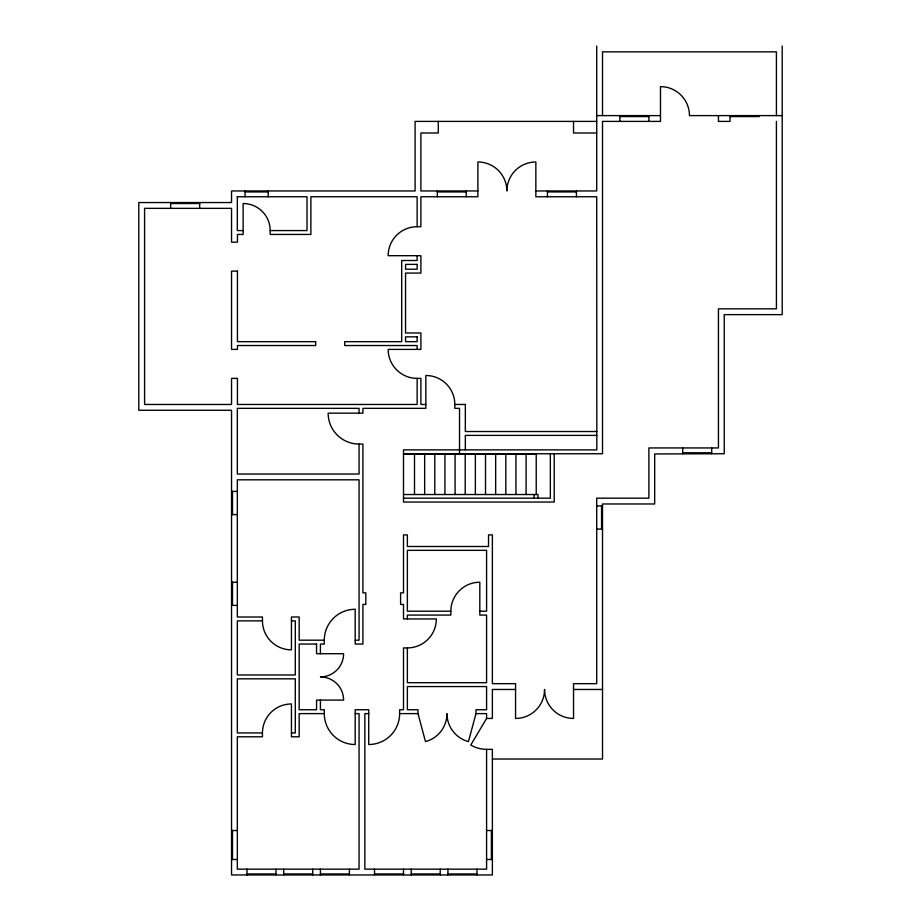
<?xml version="1.0" encoding="UTF-8"?>
<svg xmlns="http://www.w3.org/2000/svg" width="921" height="921" viewBox="0 0 921 921"><rect width="100%" height="100%" fill="white"/><g stroke="black" fill="none" stroke-linecap="round" stroke-linejoin="round"><path stroke-width="1.38" d="M475.961 713.614L468.455 741.612A28.977 28.977 0 0 1 446.973 713.614A28.977 28.977 0 0 1 425.49 741.612L417.996 713.614L417.996 709.746L407.37 709.746L407.37 686.559L486.587 686.559L486.587 709.746L475.961 709.746L475.961 713.614L486.587 713.614L486.587 718.449L470.769 745.008A30.911 30.911 0 0 0 486.587 749.36L492.378 749.36L492.378 874.95L231.539 874.95L231.539 410.259L138.795 410.259L138.795 202.551L231.539 202.551L231.539 190.958L415.095 190.958L415.095 121.399L596.716 121.399M782.205 46.05L782.205 314.625L724.24 314.625L724.24 453.742L654.681 453.949L654.681 503.971L602.518 503.971L602.518 759.019L492.378 759.019M596.716 115.609L660.484 115.609M782.205 115.609L689.461 115.609A28.977 28.977 0 0 0 660.484 86.62L660.484 121.399L602.518 121.399L602.518 453.742L403.502 453.742M619.902 116.576L648.891 116.576M730.042 116.576L759.019 116.576L759.019 115.609M596.716 132.992L573.53 132.992L573.53 121.399M477.884 190.958L420.885 190.958L420.885 132.992L438.281 132.992L438.281 121.399M535.849 190.958L596.716 190.958L596.716 46.05M245.067 191.925L268.253 191.925M437.314 191.925L466.291 191.925M547.442 191.925L576.431 191.925M237.215 196.76L307.015 196.76L307.015 230.572L270.187 230.572A27.054 27.054 0 0 0 243.132 203.518L243.132 234.441L237.445 234.441L237.445 242.165L231.539 242.165L231.539 208.353L144.585 208.353L144.585 404.469L231.539 404.469L231.539 378.381L237.445 378.381L237.445 404.469L417.144 404.469L417.144 378.381A28.977 28.977 0 0 1 388.167 349.404L420.897 349.404L420.897 332.976L405.551 332.976L405.551 273.077L420.897 273.077L420.897 255.693L388.167 255.693A28.977 28.977 0 0 1 417.144 226.704L417.144 196.76L310.872 196.76L310.872 234.441L270.187 234.441L270.187 230.572M170.673 203.518L199.661 203.518M417.144 226.704L420.897 226.704L420.897 196.76L477.884 196.76L477.884 161.981A28.977 28.977 0 0 1 506.872 190.958A28.977 28.977 0 0 1 535.849 161.981L535.849 196.76L596.716 196.76L596.831 449.874L403.502 449.874L403.502 502.037L554.212 502.037L554.212 453.742M243.132 230.572L237.33 230.572L237.33 196.76M417.144 378.381L420.897 378.381L420.897 404.469L425.847 404.469M359.063 413.161L359.063 408.337L237.33 408.337L237.33 474.027L359.063 474.027L359.063 444.072A30.911 30.911 0 0 1 328.141 413.161L362.92 413.161L362.92 408.337L425.847 408.337L425.847 375.48A28.977 28.977 0 0 1 454.824 404.469L465.335 404.469L465.335 431.523L596.831 431.523M596.831 435.38L465.335 435.38L465.335 449.874M359.063 444.072L362.92 444.072L362.92 592.859L365.821 592.859L365.821 604.441L362.92 604.441L362.92 644.055L355.195 644.055L355.195 609.276A30.911 30.911 0 0 0 324.284 640.187L299.164 640.187L299.164 617.001L291.439 617.001L291.439 649.858A28.977 28.977 0 0 1 262.45 620.869L237.33 620.869L237.33 674.966L295.296 674.966L295.296 620.869L291.439 620.869M682.703 452.775L711.68 452.775M403.502 453.949L536.229 453.949L536.229 494.519M231.539 491.411L237.33 491.411M403.502 494.519L538.037 494.519L538.037 498.18M403.502 498.18L550.344 498.18L550.344 453.742M596.716 505.905L602.518 505.905M231.539 514.597L237.33 514.597M596.716 529.091L602.518 529.091M231.539 582.222L237.33 582.222M231.539 605.408L237.33 605.408M776.415 121.399L776.415 308.823L718.449 308.823L718.449 447.94L648.891 447.94L648.891 498.18L596.716 498.18L596.716 683.67L573.53 683.67L573.53 718.449A28.977 28.977 0 0 1 544.553 689.461A28.977 28.977 0 0 1 515.564 718.449L515.564 683.67L492.378 683.67L492.378 534.894L488.521 534.894L488.521 546.487L407.37 546.487L407.37 534.894L403.502 534.894L403.502 592.859L400.6 592.859L400.6 604.441L403.502 604.441L403.502 618.935L436.347 618.935A28.977 28.977 0 0 1 407.37 647.923L407.37 682.703L486.587 682.703L486.587 615.078L479.818 615.078L479.818 582.222A28.977 28.977 0 0 0 450.841 611.21L407.37 611.21L407.37 550.344L486.587 550.344L486.587 611.21L479.818 611.21M355.195 640.187L359.063 640.187L359.063 479.818L237.33 479.818L237.33 617.001L262.45 617.001L262.45 620.869M407.37 647.923L403.502 647.923L403.502 709.746L399.633 709.746L399.633 713.614A30.911 30.911 0 0 1 368.722 744.525L368.722 709.746L355.195 709.746L355.195 744.525A30.911 30.911 0 0 1 324.284 713.614L299.164 713.614L299.164 736.8L291.439 736.8L291.439 703.955A28.977 28.977 0 0 0 262.45 732.932L237.33 732.932L237.33 678.835L295.296 678.835L295.296 732.932L291.439 732.932M515.564 689.461L492.378 689.461L492.378 718.449L486.587 718.449M573.53 689.461L602.518 689.461M355.195 713.614L359.063 713.614L359.063 869.159L237.33 869.159L237.33 736.8L262.45 736.8L262.45 732.932M368.722 713.614L364.854 713.614L364.854 869.159L486.587 869.159L486.587 749.36M399.633 713.614L417.996 713.614M231.539 830.512L237.33 830.512M486.587 830.512L492.378 830.512M231.539 859.489L237.33 859.489M486.587 859.489L492.378 859.489M247.001 873.983L275.978 873.983M283.703 873.983L312.691 873.983M320.416 873.983L349.404 873.983M374.513 873.983L403.502 873.983M411.227 873.983L440.215 873.983M447.94 873.983L476.928 873.983M455.078 453.984L455.078 494.519M776.415 115.609L776.415 51.841L602.518 51.841L602.518 115.609M730.042 115.609L730.042 121.399L718.449 121.399L718.449 115.609M711.68 447.94L711.68 453.742M682.703 447.94L682.703 453.742M648.891 115.609L648.891 121.399M619.902 115.609L619.902 121.399M601.551 505.905L601.551 529.091M576.431 190.958L576.431 196.76M547.442 190.958L547.442 196.76M534.145 494.519L534.145 498.18M526.087 453.949L526.087 494.519M515.944 453.949L515.944 494.519M505.802 453.949L505.802 494.519M495.659 453.949L495.659 494.519M491.411 830.512L491.411 859.489M485.517 453.949L485.517 494.519M476.928 869.159L476.928 874.95M475.363 453.949L475.363 494.519M466.291 190.958L466.291 196.76M465.22 453.949L465.22 494.519M459.533 453.949L459.533 408.337L454.824 408.337L454.824 404.469M450.841 611.21L450.841 615.078L407.37 615.078L407.37 618.935M447.94 869.159L447.94 874.95M444.935 453.949L444.935 494.519M440.215 869.159L440.215 874.95M437.314 190.958L437.314 196.76M434.793 453.949L434.793 494.519M424.65 453.949L424.65 494.519M417.144 255.693L417.144 260.516L401.694 260.516L401.694 341.668L344.696 341.668L344.696 345.536L417.144 345.536L417.144 349.404M414.508 453.949L414.508 494.519M411.227 869.159L411.227 874.95M403.502 869.159L403.502 874.95M374.513 869.159L374.513 874.95M349.404 869.159L349.404 874.95M324.284 640.187L324.284 644.055L320.416 644.055L320.416 653.714M324.284 713.614L324.284 709.746L320.416 709.746L320.416 700.087M320.416 869.159L320.416 874.95M312.691 869.159L312.691 874.95M283.703 869.159L283.703 874.95M275.978 869.159L275.978 874.95M268.253 190.958L268.253 196.76M247.001 869.159L247.001 874.95M245.067 190.958L245.067 196.76M232.506 491.411L232.506 514.597M232.506 582.222L232.506 605.408M232.506 830.512L232.506 859.489M199.661 202.551L199.661 208.353M170.673 202.551L170.673 208.353M417.144 264.385L405.551 264.385L405.551 269.22L417.144 269.22L417.144 264.385M237.445 271.142L231.539 271.142L231.539 349.404L237.445 349.404L237.445 345.536L315.707 345.536L315.707 341.668L237.445 341.668L237.445 271.142M417.144 336.844L405.551 336.844L405.551 341.668L417.144 341.668L417.144 336.844M316.559 644.055L299.164 644.055L299.164 709.746L316.559 709.746L316.559 700.087L343.602 700.087A23.186 23.186 0 0 0 320.416 676.9A23.186 23.186 0 0 0 343.602 653.714L316.559 653.714L316.559 644.055"/></g></svg>
